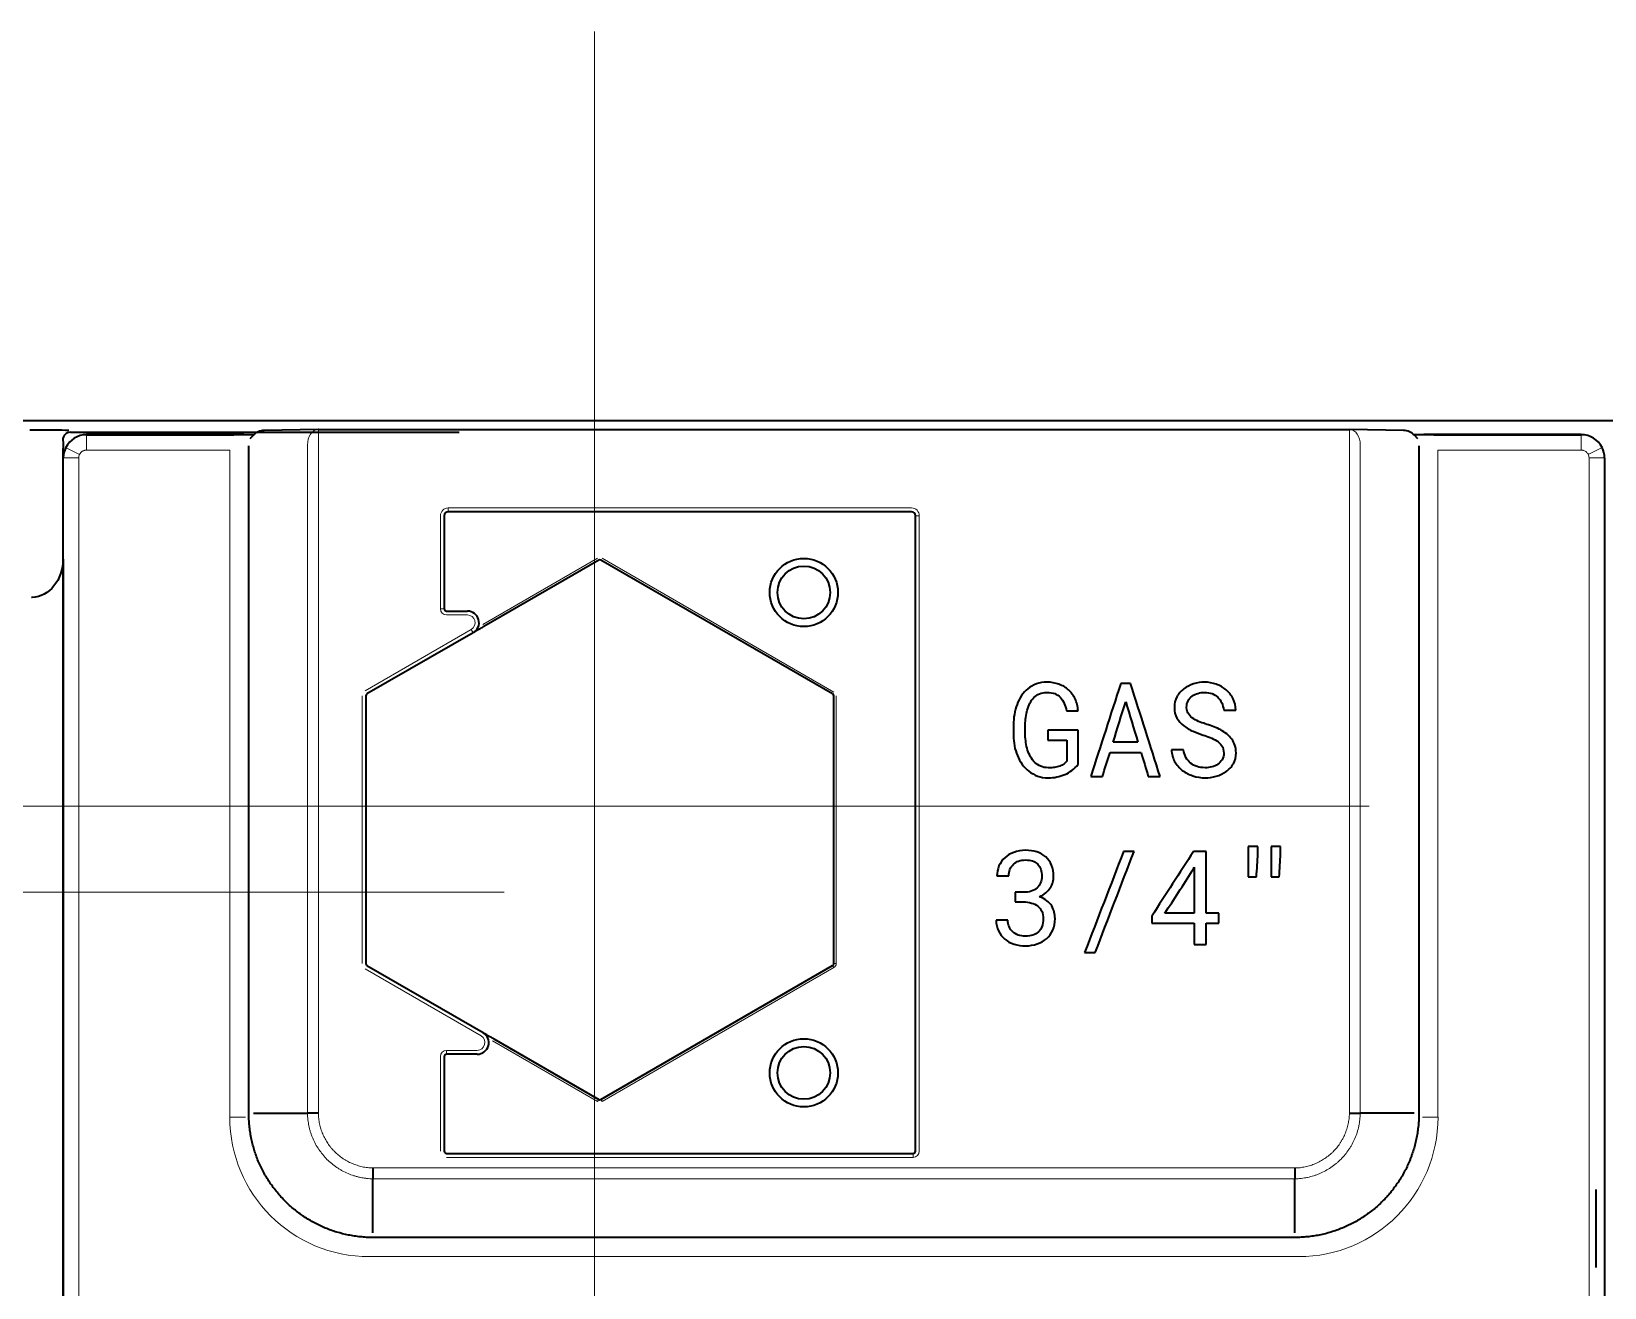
# Model space of a CAD drawing. Extents: x 53 to 4124, y 6244 to 10190.
# Drawn here: x 175.7 to 277.3, y 8047.9 to 8128.9 of the extents above; entities that cross this region are included whole.
import ezdxf

# ---------------------------------------------------------------- set-up
doc = ezdxf.new("R2010")
doc.units = 0
doc.header["$LTSCALE"] = 5
doc.layers.get('0').update_dxf_attribs({"linetype": 'CONTINUOUS', "lineweight": 0})
doc.layers.add('1', color=7, linetype='CONTINUOUS', true_color=0xffffff)
doc.layers.add('ORTHO$15', color=7, linetype='CONTINUOUS', true_color=0xffffff)

msp = doc.modelspace()

# ---------------------------------------------------------------- linework, layer by layer
at = {"color": 3}
for p, q in [((212.08, 8128.93), (212.08, 8028.93)), ((162.08, 8078.93), (262.08, 8078.93))]:
    msp.add_line(p, q, dxfattribs=at)
at = {"color": 1}
msp.add_line((106.26, 8073.4), (206.26, 8073.4), dxfattribs=at)
at = {"layer": '1', "color": 7, "linetype": 'Continuous', "lineweight": 35}
for p, q in [((189.46, 8102.92), (179.3, 8102.92)), ((179.3, 8102.91), (188.55, 8102.91)), ((188.55, 8102.91), (188.81, 8102.91)), ((190.07, 8102.88), (189.84, 8102.65)), ((194.24, 8103.24), (190.76, 8103.18)), ((194.26, 8103.24), (194.24, 8103.24)), ((194.26, 8103.24), (260.8, 8103.24)), ((260.81, 8103.24), (260.8, 8103.24)), ((264.3, 8103.18), (260.81, 8103.24)), ((265.22, 8102.65), (264.99, 8102.88)), ((275.76, 8102.92), (265.6, 8102.92)), ((266.25, 8102.91), (266.51, 8102.91)), ((266.51, 8102.91), (275.76, 8102.91)), ((275.76, 8102.91), (275.76, 8102.91)), ((178.25, 8102.49), (178.24, 8102.47)), ((189.77, 8059.11), (189.77, 8102.18)), ((265.28, 8102.18), (265.28, 8059.11)), ((276.82, 8102.47), (276.8, 8102.49)), ((177.8, 8026.48), (177.8, 8101.41)), ((277.26, 8101.41), (277.26, 8026.48)), ((232.54, 8097.93), (202.64, 8097.93)), ((202.39, 8097.68), (202.39, 8091.68)), ((232.79, 8056.68), (232.79, 8097.68)), ((212.35, 8094.81), (204.95, 8090.53)), ((227.45, 8086.18), (212.5, 8094.81)), ((202.54, 8091.53), (203.88, 8091.53)), ((204.26, 8090.13), (197.4, 8086.18)), ((197.33, 8086.05), (197.33, 8068.78)), ((227.53, 8068.78), (227.53, 8086.05)), ((197.4, 8068.65), (204.89, 8064.33)), ((212.5, 8060.02), (227.45, 8068.65)), ((205.58, 8063.93), (212.35, 8060.02)), ((202.39, 8062.78), (202.39, 8056.68)), ((204.51, 8062.93), (202.54, 8062.93)), ((202.54, 8056.53), (232.64, 8056.53)), ((257.28, 8051.11), (197.77, 8051.11))]:
    msp.add_line(p, q, dxfattribs=at)
at = {"layer": '1', "color": 7, "linetype": 'Continuous', "lineweight": 13}
for p, q in [((179.3, 8102.92), (179.3, 8102.91)), ((179.3, 8102.91), (179.3, 8101.91)), ((179.3, 8102.91), (179.3, 8101.91)), ((194.26, 8103.24), (194.26, 8102.24)), ((260.8, 8103.24), (260.8, 8102.24)), ((275.76, 8102.91), (275.76, 8102.92)), ((275.76, 8102.91), (275.76, 8101.91)), ((275.76, 8102.91), (275.76, 8101.91)), ((177.95, 8102.08), (178.85, 8101.64)), ((188.55, 8101.91), (179.3, 8101.91)), ((188.55, 8058.88), (188.55, 8101.91)), ((193.56, 8059.12), (193.56, 8102.24)), ((194.26, 8102.24), (194.26, 8059.13)), ((260.8, 8059.12), (260.8, 8102.24)), ((261.5, 8102.24), (261.5, 8059.12)), ((275.76, 8101.91), (266.51, 8101.91)), ((266.51, 8101.91), (266.51, 8058.88)), ((277.1, 8102.08), (276.21, 8101.64)), ((177.8, 8101.41), (178.8, 8101.41)), ((178.8, 8101.41), (178.8, 8026.48)), ((277.26, 8101.41), (276.26, 8101.41)), ((276.26, 8026.48), (276.26, 8101.41)), ((202.64, 8098.18), (202.64, 8097.93)), ((202.64, 8098.18), (232.54, 8098.18)), ((202.14, 8091.68), (202.14, 8097.68)), ((232.79, 8097.68), (233.04, 8097.68)), ((233.04, 8097.68), (233.04, 8056.68)), ((204.88, 8090.66), (212.28, 8094.94)), ((212.58, 8094.94), (227.53, 8086.3)), ((202.39, 8091.68), (202.14, 8091.68)), ((203.88, 8091.28), (202.54, 8091.28)), ((197.28, 8086.39), (204.13, 8090.35)), ((204.26, 8090.13), (204.13, 8090.35)), ((197.08, 8068.78), (197.08, 8086.05)), ((227.68, 8086.05), (227.68, 8068.78)), ((204.76, 8064.12), (197.28, 8068.44)), ((227.53, 8068.52), (212.58, 8059.89)), ((227.45, 8068.65), (227.53, 8068.52)), ((227.53, 8068.78), (227.68, 8068.78)), ((212.28, 8059.89), (205.5, 8063.8)), ((202.14, 8056.68), (202.14, 8062.78)), ((202.54, 8063.18), (204.51, 8063.18)), ((202.54, 8062.93), (202.54, 8063.18)), ((212.35, 8060.02), (212.28, 8059.89)), ((212.5, 8060.02), (212.58, 8059.89)), ((188.55, 8058.88), (189.55, 8058.88)), ((266.51, 8058.88), (265.51, 8058.88)), ((232.64, 8056.28), (202.54, 8056.28)), ((232.64, 8056.53), (232.64, 8056.28)), ((197.78, 8055.6), (257.27, 8055.6)), ((257.28, 8054.89), (197.78, 8054.89)), ((257.51, 8049.88), (197.54, 8049.88))]:
    msp.add_line(p, q, dxfattribs=at)
at = {"layer": '1', "color": 7, "linetype": 'Continuous', "lineweight": 35}
for centre, radius in [((225.59, 8092.73), 2.2), ((225.59, 8092.73), 1.7), ((225.59, 8061.73), 2.2), ((225.59, 8061.73), 1.7)]:
    msp.add_circle(centre, radius, dxfattribs=at)
for centre, radius, start, end in [((190.77, 8102.18), 1, 90.9827, 135), ((264.28, 8102.18), 1, 45, 89.0173), ((202.64, 8097.68), 0.25, 90, 180), ((232.54, 8097.68), 0.25, 0, 90), ((212.43, 8094.68), 0.15, 60, 120), ((202.54, 8091.68), 0.15, 180, 270), ((203.88, 8090.78), 0.75, 300, 90), ((197.48, 8086.05), 0.15, 120, 180), ((227.38, 8086.05), 0.15, 0, 60), ((197.48, 8068.78), 0.15, 180, 240), ((227.38, 8068.78), 0.15, 300, 0), ((204.51, 8063.68), 0.75, 270, 60), ((202.54, 8062.78), 0.15, 90, 180), ((212.43, 8060.15), 0.15, 240, 300), ((202.54, 8056.68), 0.15, 180, 270), ((232.64, 8056.68), 0.15, 270, 0)]:
    msp.add_arc(centre, radius, start, end, dxfattribs=at)
at = {"layer": '1', "color": 7, "linetype": 'Continuous', "lineweight": 13}
for centre, radius, start, end in [((202.64, 8097.68), 0.5, 90, 180), ((232.54, 8097.68), 0.5, 0, 90), ((202.54, 8091.68), 0.4, 180, 270), ((203.88, 8090.78), 0.5, 300, 90), ((227.38, 8068.78), 0.3, 300, 0), ((204.51, 8063.68), 0.5, 270, 60), ((202.54, 8062.78), 0.4, 90, 180), ((232.64, 8056.68), 0.4, 270, 0)]:
    msp.add_arc(centre, radius, start, end, dxfattribs=at)
at = {"layer": '1', "color": 7, "linetype": 'Continuous', "lineweight": 35}
for centre, major_axis, ratio, start_param, end_param in [((179.3, 8101.41), (0, 1.5), 0.999695, 0.000305, 1.107027), ((188.55, 8102.95), (2, 0), 0.017455, 4.844593, 5.612674), ((266.51, 8102.95), (2, 0), 0.017455, 3.812104, 4.580185), ((275.76, 8101.41), (0, 1.5), 0.999695, 5.176158, 6.282881), ((179.3, 8101.41), (1.06, 1.06), 0.999899, 1.892273, 2.356042), ((275.76, 8101.41), (-1.06, 1.06), 0.999899, 3.927143, 4.390913)]:
    msp.add_ellipse(centre, major_axis=major_axis, ratio=ratio, start_param=start_param, end_param=end_param, dxfattribs=at)
at = {"layer": '1', "color": 7, "linetype": 'Continuous', "lineweight": 13}
for centre, major_axis, ratio, start_param, end_param in [((194.26, 8102.24), (0.017, -1), 0.700857, 3.141614, 4.700368), ((260.8, 8102.24), (-0.017, -1), 0.700857, 1.582818, 3.141571), ((179.3, 8101.41), (-0.354, 0.354), 0.999695, 0.321476, 0.785246), ((275.76, 8101.41), (0.354, 0.354), 0.999695, 5.497939, 5.961709), ((197.55, 8058.88), (-6.37, -6.37), 0.999695, 5.497939, 7.068431), ((257.51, 8058.88), (6.37, -6.37), 0.999695, 5.497939, 7.068431)]:
    msp.add_ellipse(centre, major_axis=major_axis, ratio=ratio, start_param=start_param, end_param=end_param, dxfattribs=at)
at = {"layer": '1', "color": 7, "linetype": 'Continuous', "lineweight": 35}
msp.add_rational_spline([(179.3, 8102.91), (179.3, 8102.91), (179.3, 8102.91)], [0.50000001161, 0.49999998839, 0.50000001161], degree=2, dxfattribs=at)
at = {"layer": '1', "color": 7, "linetype": 'Continuous', "lineweight": 13}
for points, knots in [([(179.3, 8101.91), (179.28, 8101.91), (179.27, 8101.91), (179.25, 8101.91), (179.24, 8101.91), (179.2, 8101.91), (179.16, 8101.9), (179.12, 8101.88), (179.08, 8101.87), (179.07, 8101.86), (179.05, 8101.85), (179.04, 8101.84), (179.01, 8101.83), (178.99, 8101.81), (178.96, 8101.78), (178.94, 8101.77), (178.9, 8101.72), (178.87, 8101.68), (178.85, 8101.64)], [0, 0, 0, 0, 0.0625, 0.0625, 0.125, 0.125, 0.25, 0.375, 0.375, 0.4375, 0.4375, 0.5, 0.5, 0.625, 0.625, 0.75, 0.75, 1, 1, 1, 1]), ([(276.21, 8101.64), (276.2, 8101.66), (276.19, 8101.68), (276.16, 8101.72), (276.14, 8101.73), (276.11, 8101.77), (276.1, 8101.78), (276.06, 8101.81), (276.04, 8101.83), (275.98, 8101.86), (275.94, 8101.88), (275.89, 8101.9), (275.88, 8101.9), (275.85, 8101.91), (275.84, 8101.91), (275.81, 8101.91), (275.78, 8101.91), (275.76, 8101.91)], [0, 0, 0, 0, 0.125, 0.125, 0.25, 0.25, 0.375, 0.375, 0.5, 0.5, 0.75, 0.75, 0.8125, 0.8125, 0.875, 0.875, 1, 1, 1, 1]), ([(197.78, 8054.89), (197.77, 8054.89), (197.76, 8054.9), (197.75, 8054.9), (197.72, 8054.9), (197.66, 8054.9), (197.61, 8054.9), (197.5, 8054.91), (197.44, 8054.91), (197.3, 8054.93), (197.23, 8054.94), (197.09, 8054.96), (197.03, 8054.97), (196.89, 8055), (196.82, 8055.02), (196.69, 8055.05), (196.62, 8055.07), (196.43, 8055.14), (196.3, 8055.18), (196.05, 8055.29), (195.92, 8055.35), (195.77, 8055.43), (195.74, 8055.45), (195.68, 8055.48), (195.65, 8055.5), (195.56, 8055.55), (195.51, 8055.59), (195.34, 8055.71), (195.23, 8055.79), (195.01, 8055.96), (194.91, 8056.05), (194.72, 8056.25), (194.63, 8056.35), (194.45, 8056.57), (194.37, 8056.68), (194.22, 8056.9), (194.14, 8057.02), (194.01, 8057.26), (193.95, 8057.38), (193.87, 8057.57), (193.85, 8057.64), (193.8, 8057.77), (193.75, 8057.9), (193.72, 8058.03), (193.68, 8058.16), (193.67, 8058.23), (193.64, 8058.36), (193.63, 8058.43), (193.6, 8058.57), (193.59, 8058.63), (193.58, 8058.77), (193.57, 8058.84), (193.57, 8058.94), (193.56, 8058.99), (193.56, 8059.06), (193.56, 8059.08), (193.56, 8059.1), (193.56, 8059.11), (193.56, 8059.12)], [0, 0, 0, 0, 0.003906, 0.003906, 0.007813, 0.015625, 0.03125, 0.03125, 0.0625, 0.0625, 0.09375, 0.09375, 0.125, 0.125, 0.15625, 0.15625, 0.1875, 0.1875, 0.25, 0.25, 0.3125, 0.3125, 0.328125, 0.328125, 0.34375, 0.34375, 0.375, 0.375, 0.4375, 0.4375, 0.5, 0.5, 0.5625, 0.5625, 0.625, 0.625, 0.6875, 0.6875, 0.75, 0.75, 0.78125, 0.78125, 0.8125, 0.84375, 0.84375, 0.875, 0.875, 0.90625, 0.90625, 0.9375, 0.9375, 0.96875, 0.96875, 0.984375, 0.992187, 0.996094, 0.996094, 1, 1, 1, 1]), ([(194.26, 8059.13), (194.26, 8059.07), (194.26, 8059.01), (194.27, 8058.9), (194.28, 8058.84), (194.29, 8058.72), (194.3, 8058.67), (194.31, 8058.56), (194.32, 8058.5), (194.35, 8058.39), (194.36, 8058.33), (194.39, 8058.22), (194.42, 8058.11), (194.46, 8058), (194.5, 8057.89), (194.52, 8057.84), (194.59, 8057.68), (194.64, 8057.58), (194.75, 8057.38), (194.81, 8057.28), (194.93, 8057.09), (195, 8056.99), (195.11, 8056.86), (195.15, 8056.82), (195.23, 8056.73), (195.27, 8056.69), (195.39, 8056.57), (195.47, 8056.49), (195.65, 8056.35), (195.74, 8056.28), (195.88, 8056.18), (195.93, 8056.15), (196.01, 8056.1), (196.03, 8056.09), (196.08, 8056.06), (196.11, 8056.05), (196.23, 8055.98), (196.33, 8055.93), (196.54, 8055.84), (196.65, 8055.8), (196.87, 8055.73), (196.98, 8055.7), (197.15, 8055.66), (197.21, 8055.65), (197.32, 8055.63), (197.38, 8055.62), (197.49, 8055.61), (197.55, 8055.61), (197.66, 8055.6), (197.72, 8055.6), (197.78, 8055.6)], [0, 0, 0, 0, 0.03125, 0.03125, 0.0625, 0.0625, 0.09375, 0.09375, 0.125, 0.125, 0.15625, 0.15625, 0.1875, 0.21875, 0.21875, 0.25, 0.25, 0.3125, 0.3125, 0.375, 0.375, 0.4375, 0.4375, 0.46875, 0.46875, 0.5, 0.5, 0.5625, 0.5625, 0.625, 0.625, 0.65625, 0.65625, 0.671875, 0.671875, 0.6875, 0.6875, 0.75, 0.75, 0.8125, 0.8125, 0.875, 0.875, 0.90625, 0.90625, 0.9375, 0.9375, 0.96875, 0.96875, 1, 1, 1, 1]), ([(257.27, 8055.6), (257.38, 8055.6), (257.5, 8055.6), (257.67, 8055.62), (257.72, 8055.63), (257.84, 8055.65), (257.89, 8055.66), (258, 8055.68), (258.06, 8055.7), (258.17, 8055.73), (258.28, 8055.76), (258.39, 8055.79), (258.5, 8055.83), (258.55, 8055.86), (258.71, 8055.92), (258.82, 8055.97), (259.02, 8056.08), (259.11, 8056.14), (259.3, 8056.27), (259.4, 8056.34), (259.53, 8056.45), (259.57, 8056.48), (259.66, 8056.56), (259.7, 8056.6), (259.82, 8056.72), (259.9, 8056.81), (260.05, 8056.98), (260.11, 8057.07), (260.21, 8057.22), (260.24, 8057.27), (260.29, 8057.34), (260.3, 8057.36), (260.33, 8057.41), (260.35, 8057.44), (260.41, 8057.57), (260.46, 8057.67), (260.55, 8057.88), (260.59, 8057.99), (260.66, 8058.2), (260.69, 8058.32), (260.72, 8058.46), (260.73, 8058.48), (260.74, 8058.54), (260.74, 8058.57), (260.76, 8058.66), (260.77, 8058.71), (260.78, 8058.83), (260.78, 8058.88), (260.79, 8059), (260.8, 8059.06), (260.8, 8059.12)], [0, 0, 0, 0, 0.0625, 0.0625, 0.09375, 0.09375, 0.125, 0.125, 0.15625, 0.15625, 0.1875, 0.21875, 0.21875, 0.25, 0.25, 0.3125, 0.3125, 0.375, 0.375, 0.4375, 0.4375, 0.46875, 0.46875, 0.5, 0.5, 0.5625, 0.5625, 0.625, 0.625, 0.65625, 0.65625, 0.671875, 0.671875, 0.6875, 0.6875, 0.75, 0.75, 0.8125, 0.8125, 0.875, 0.875, 0.890625, 0.890625, 0.90625, 0.90625, 0.9375, 0.9375, 0.96875, 0.96875, 1, 1, 1, 1]), ([(261.5, 8059.12), (261.5, 8059.11), (261.5, 8059.1), (261.5, 8059.08), (261.5, 8059.06), (261.49, 8058.99), (261.49, 8058.94), (261.48, 8058.84), (261.48, 8058.77), (261.46, 8058.63), (261.45, 8058.56), (261.44, 8058.46), (261.43, 8058.43), (261.42, 8058.36), (261.41, 8058.33), (261.37, 8058.16), (261.34, 8058.02), (261.26, 8057.76), (261.21, 8057.63), (261.1, 8057.38), (261.04, 8057.26), (260.96, 8057.11), (260.94, 8057.08), (260.91, 8057.02), (260.89, 8056.99), (260.84, 8056.9), (260.8, 8056.84), (260.68, 8056.67), (260.6, 8056.56), (260.43, 8056.35), (260.34, 8056.25), (260.19, 8056.1), (260.14, 8056.06), (260.04, 8055.96), (259.99, 8055.92), (259.83, 8055.79), (259.72, 8055.7), (259.49, 8055.55), (259.37, 8055.48), (259.13, 8055.35), (259.01, 8055.29), (258.82, 8055.21), (258.75, 8055.18), (258.62, 8055.13), (258.56, 8055.11), (258.36, 8055.05), (258.23, 8055.02), (258.03, 8054.97), (257.96, 8054.96), (257.82, 8054.94), (257.76, 8054.93), (257.62, 8054.91), (257.55, 8054.91), (257.45, 8054.9), (257.4, 8054.9), (257.34, 8054.9), (257.31, 8054.9), (257.29, 8054.9), (257.28, 8054.89), (257.28, 8054.89)], [0, 0, 0, 0, 0.003906, 0.003906, 0.007812, 0.015625, 0.03125, 0.03125, 0.0625, 0.0625, 0.09375, 0.09375, 0.109375, 0.109375, 0.125, 0.125, 0.1875, 0.1875, 0.25, 0.25, 0.3125, 0.3125, 0.328125, 0.328125, 0.34375, 0.34375, 0.375, 0.375, 0.4375, 0.4375, 0.5, 0.5, 0.53125, 0.53125, 0.5625, 0.5625, 0.625, 0.625, 0.6875, 0.6875, 0.75, 0.75, 0.78125, 0.78125, 0.8125, 0.8125, 0.875, 0.875, 0.90625, 0.90625, 0.9375, 0.9375, 0.96875, 0.96875, 0.984375, 0.992188, 0.996094, 0.996094, 1, 1, 1, 1])]:
    msp.add_open_spline(points, degree=3, knots=knots, dxfattribs=at)
for points in [[(179.3, 8101.91), (179.3, 8101.91), (179.3, 8101.91), (179.3, 8101.91)], [(275.76, 8101.91), (275.76, 8101.91), (275.76, 8101.91), (275.76, 8101.91)]]:
    msp.add_open_spline(points, degree=3, dxfattribs=at)
at = {"layer": '1', "color": 7, "linetype": 'Continuous', "lineweight": 35}
for points, knots in [([(204.95, 8090.53), (204.92, 8090.51), (204.89, 8090.49), (204.84, 8090.47), (204.82, 8090.46), (204.79, 8090.44), (204.77, 8090.43), (204.73, 8090.4), (204.69, 8090.38), (204.64, 8090.35), (204.61, 8090.33), (204.55, 8090.3), (204.52, 8090.28), (204.47, 8090.25), (204.44, 8090.24), (204.39, 8090.21), (204.36, 8090.19), (204.31, 8090.16), (204.28, 8090.15), (204.26, 8090.13)], [0, 0, 0, 0, 0.125, 0.125, 0.1875, 0.1875, 0.25, 0.25, 0.375, 0.375, 0.5, 0.5, 0.625, 0.625, 0.75, 0.75, 0.875, 0.875, 1, 1, 1, 1]), ([(243.1, 8085.86), (242.99, 8086.08), (242.85, 8086.28), (242.5, 8086.6), (242.29, 8086.72), (241.82, 8086.89), (241.56, 8086.94), (241.03, 8086.94), (240.8, 8086.9), (240.39, 8086.75), (240.21, 8086.65), (240.05, 8086.52)], [0, 0, 0, 0, 0.207807, 0.207807, 0.415614, 0.415614, 0.623421, 0.623421, 0.811711, 0.811711, 1, 1, 1, 1]), ([(252.2, 8086.81), (251.96, 8086.89), (251.71, 8086.94), (251.21, 8086.94), (250.97, 8086.9), (250.51, 8086.75), (250.3, 8086.65), (250.11, 8086.51)], [0, 0, 0, 0, 0.35443, 0.35443, 0.677215, 0.677215, 1, 1, 1, 1]), ([(240.01, 8085.14), (240.05, 8085.29), (240.11, 8085.44), (240.24, 8085.72), (240.33, 8085.84), (240.54, 8086.05), (240.66, 8086.13), (240.8, 8086.19)], [0, 0, 0, 0, 0.333333, 0.333333, 0.666667, 0.666667, 1, 1, 1, 1]), ([(240.8, 8086.19), (240.94, 8086.25), (241.1, 8086.28), (241.47, 8086.28), (241.64, 8086.26), (241.78, 8086.2)], [0, 0, 0, 0, 0.4875, 0.4875, 1, 1, 1, 1]), ([(241.78, 8086.2), (241.92, 8086.14), (242.05, 8086.06), (242.25, 8085.85), (242.34, 8085.72), (242.46, 8085.43), (242.51, 8085.27), (242.54, 8085.09)], [0, 0, 0, 0, 0.336658, 0.336658, 0.668329, 0.668329, 1, 1, 1, 1]), ([(250.11, 8086.51), (249.93, 8086.37), (249.78, 8086.2), (249.55, 8085.79), (249.5, 8085.56), (249.5, 8085.04), (249.55, 8084.82), (249.78, 8084.43), (249.93, 8084.27), (250.29, 8083.99), (250.49, 8083.87), (250.71, 8083.77)], [0, 0, 0, 0, 0.199618, 0.199618, 0.399237, 0.399237, 0.598855, 0.598855, 0.798474, 0.798474, 1, 1, 1, 1]), ([(251.02, 8086.22), (251.16, 8086.26), (251.3, 8086.28), (251.63, 8086.28), (251.79, 8086.26), (251.93, 8086.2)], [0, 0, 0, 0, 0.448113, 0.448113, 1, 1, 1, 1]), ([(251.93, 8086.2), (252.08, 8086.14), (252.2, 8086.07), (252.41, 8085.86), (252.5, 8085.74), (252.56, 8085.6)], [0, 0, 0, 0, 0.503759, 0.503759, 1, 1, 1, 1]), ([(253.47, 8085.13), (253.46, 8085.4), (253.4, 8085.65), (253.18, 8086.1), (253.03, 8086.28), (252.84, 8086.44)], [0, 0, 0, 0, 0.5, 0.5, 1, 1, 1, 1]), ([(239.35, 8085.5), (239.27, 8085.3), (239.21, 8085.09), (239.14, 8084.64), (239.12, 8084.42), (239.12, 8084.2)], [0, 0, 0, 0, 0.5, 0.5, 1, 1, 1, 1]), ([(239.88, 8083.5), (239.88, 8083.74), (239.88, 8083.97), (239.88, 8084.36), (239.89, 8084.51), (239.91, 8084.67)], [0, 0, 0, 0, 0.612382, 0.612382, 1, 1, 1, 1]), ([(250.75, 8084.57), (250.62, 8084.65), (250.51, 8084.75), (250.34, 8084.99), (250.29, 8085.14), (250.29, 8085.31)], [0, 0, 0, 0, 0.5, 0.5, 1, 1, 1, 1]), ([(251.35, 8083.53), (251.5, 8083.48), (251.65, 8083.43), (251.96, 8083.31), (252.11, 8083.24), (252.24, 8083.16)], [0, 0, 0, 0, 0.5, 0.5, 1, 1, 1, 1]), ([(253.41, 8082.87), (253.36, 8083.01), (253.29, 8083.15), (253.11, 8083.39), (253, 8083.5), (252.88, 8083.6)], [0, 0, 0, 0, 0.5, 0.5, 1, 1, 1, 1]), ([(240.03, 8082.56), (239.98, 8082.72), (239.94, 8082.88), (239.9, 8083.2), (239.88, 8083.35), (239.88, 8083.5)], [0, 0, 0, 0, 0.5, 0.5, 1, 1, 1, 1]), ([(252.56, 8082.84), (252.65, 8082.71), (252.69, 8082.55), (252.69, 8082.2), (252.65, 8082.06), (252.58, 8081.94)], [0, 0, 0, 0, 0.526549, 0.526549, 1, 1, 1, 1]), ([(253.31, 8081.67), (253.43, 8081.87), (253.48, 8082.11), (253.48, 8082.56), (253.46, 8082.72), (253.41, 8082.87)], [0, 0, 0, 0, 0.603448, 0.603448, 1, 1, 1, 1]), ([(239.37, 8082.2), (239.46, 8082), (239.56, 8081.81), (239.81, 8081.46), (239.95, 8081.31), (240.12, 8081.19)], [0, 0, 0, 0, 0.5, 0.5, 1, 1, 1, 1]), ([(242.02, 8081.5), (241.91, 8081.46), (241.8, 8081.44), (241.57, 8081.42), (241.46, 8081.41), (241.36, 8081.42)], [0, 0, 0, 0, 0.5, 0.5, 1, 1, 1, 1]), ([(251.92, 8081.47), (251.78, 8081.44), (251.63, 8081.42), (251.3, 8081.42), (251.12, 8081.44), (250.97, 8081.5)], [0, 0, 0, 0, 0.442396, 0.442396, 1, 1, 1, 1]), ([(252.2, 8080.87), (252.44, 8080.94), (252.65, 8081.04), (253.03, 8081.31), (253.19, 8081.47), (253.31, 8081.67)], [0, 0, 0, 0, 0.502323, 0.502323, 1, 1, 1, 1]), ([(240.12, 8081.19), (240.28, 8081.06), (240.47, 8080.96), (240.88, 8080.81), (241.11, 8080.77), (241.75, 8080.77), (242.11, 8080.84), (242.43, 8080.98)], [0, 0, 0, 0, 0.279231, 0.279231, 0.558461, 0.558461, 1, 1, 1, 1]), ([(250.7, 8080.9), (250.95, 8080.81), (251.22, 8080.77), (251.72, 8080.77), (251.96, 8080.8), (252.2, 8080.87)], [0, 0, 0, 0, 0.529052, 0.529052, 1, 1, 1, 1]), ([(239.14, 8075.96), (238.91, 8075.88), (238.72, 8075.76), (238.39, 8075.46), (238.27, 8075.28), (238.18, 8075.08)], [0, 0, 0, 0, 0.5, 0.5, 1, 1, 1, 1]), ([(241.21, 8075.66), (241.05, 8075.8), (240.86, 8075.91), (240.41, 8076.06), (240.17, 8076.09), (239.62, 8076.09), (239.37, 8076.05), (239.14, 8075.96)], [0, 0, 0, 0, 0.329545, 0.329545, 0.659091, 0.659091, 1, 1, 1, 1]), ([(239.45, 8075.4), (239.59, 8075.44), (239.73, 8075.47), (240.24, 8075.47), (240.5, 8075.38), (240.86, 8075.03), (240.95, 8074.76), (240.95, 8074.26), (240.92, 8074.12), (240.87, 8074)], [0, 0, 0, 0, 0.163314, 0.163314, 0.508606, 0.508606, 0.850908, 0.850908, 1, 1, 1, 1]), ([(241.66, 8074.04), (241.69, 8074.16), (241.71, 8074.28), (241.71, 8074.67), (241.67, 8074.92), (241.49, 8075.34), (241.37, 8075.52), (241.21, 8075.66)], [0, 0, 0, 0, 0.172414, 0.172414, 0.586207, 0.586207, 1, 1, 1, 1]), ([(238.89, 8074.86), (238.94, 8074.99), (239.02, 8075.1), (239.21, 8075.28), (239.32, 8075.35), (239.45, 8075.4)], [0, 0, 0, 0, 0.5, 0.5, 1, 1, 1, 1]), ([(240.64, 8073.67), (240.54, 8073.58), (240.42, 8073.51), (240.12, 8073.4), (239.95, 8073.38), (239.76, 8073.38)], [0, 0, 0, 0, 0.5, 0.5, 1, 1, 1, 1]), ([(240.28, 8072.69), (240.44, 8072.65), (240.57, 8072.58), (240.8, 8072.4), (240.88, 8072.29), (241.01, 8072.02), (241.04, 8071.86), (241.04, 8071.48), (241.01, 8071.31), (240.96, 8071.17)], [0, 0, 0, 0, 0.248971, 0.248971, 0.497942, 0.497942, 0.746914, 0.746914, 1, 1, 1, 1]), ([(241.66, 8070.94), (241.75, 8071.15), (241.8, 8071.4), (241.8, 8071.82), (241.78, 8071.96), (241.75, 8072.1)], [0, 0, 0, 0, 0.674074, 0.674074, 1, 1, 1, 1]), ([(238.15, 8070.89), (238.25, 8070.68), (238.38, 8070.51), (238.72, 8070.22), (238.92, 8070.11), (239.16, 8070.04)], [0, 0, 0, 0, 0.502444, 0.502444, 1, 1, 1, 1]), ([(240.37, 8070.62), (240.23, 8070.57), (240.07, 8070.55), (239.73, 8070.55), (239.57, 8070.58), (239.43, 8070.62)], [0, 0, 0, 0, 0.5, 0.5, 1, 1, 1, 1]), ([(240.65, 8070.05), (240.88, 8070.12), (241.09, 8070.24), (241.43, 8070.54), (241.56, 8070.72), (241.66, 8070.94)], [0, 0, 0, 0, 0.5, 0.5, 1, 1, 1, 1]), ([(239.16, 8070.04), (239.39, 8069.97), (239.64, 8069.93), (240.17, 8069.93), (240.42, 8069.97), (240.65, 8070.05)], [0, 0, 0, 0, 0.495652, 0.495652, 1, 1, 1, 1]), ([(204.89, 8064.33), (204.91, 8064.32), (204.94, 8064.3), (204.99, 8064.27), (205.01, 8064.26), (205.07, 8064.23), (205.09, 8064.21), (205.15, 8064.18), (205.18, 8064.16), (205.23, 8064.13), (205.26, 8064.11), (205.32, 8064.08), (205.35, 8064.06), (205.4, 8064.04), (205.42, 8064.03), (205.45, 8064.01), (205.46, 8064), (205.51, 8063.97), (205.55, 8063.95), (205.58, 8063.93)], [0, 0, 0, 0, 0.125, 0.125, 0.25, 0.25, 0.375, 0.375, 0.5, 0.5, 0.625, 0.625, 0.75, 0.75, 0.8125, 0.8125, 0.875, 0.875, 1, 1, 1, 1]), ([(197.77, 8051.11), (197.64, 8051.11), (197.51, 8051.11), (197.31, 8051.12), (197.25, 8051.13), (197.11, 8051.14), (197.05, 8051.14), (196.85, 8051.16), (196.72, 8051.18), (196.46, 8051.22), (196.33, 8051.24), (195.95, 8051.32), (195.7, 8051.38), (195.2, 8051.53), (194.95, 8051.62), (194.65, 8051.74), (194.59, 8051.77), (194.47, 8051.82), (194.41, 8051.85), (194.23, 8051.93), (194.12, 8051.99), (193.77, 8052.18), (193.55, 8052.31), (193.11, 8052.6), (192.91, 8052.76), (192.5, 8053.09), (192.31, 8053.26), (192.03, 8053.54), (191.94, 8053.64), (191.76, 8053.83), (191.68, 8053.93), (191.43, 8054.23), (191.27, 8054.44), (191.05, 8054.77), (190.98, 8054.88), (190.88, 8055.05), (190.85, 8055.1), (190.78, 8055.22), (190.75, 8055.28), (190.66, 8055.45), (190.6, 8055.57), (190.49, 8055.81), (190.43, 8055.92), (190.28, 8056.29), (190.2, 8056.53), (190.08, 8056.9), (190.05, 8057.03), (190, 8057.22), (189.98, 8057.28), (189.96, 8057.41), (189.94, 8057.47), (189.92, 8057.6), (189.9, 8057.67), (189.88, 8057.8), (189.87, 8057.86), (189.85, 8057.99), (189.84, 8058.06), (189.83, 8058.19), (189.82, 8058.25), (189.8, 8058.45), (189.79, 8058.58), (189.78, 8058.84), (189.77, 8058.98), (189.77, 8059.11)], [0, 0, 0, 0, 0.03125, 0.03125, 0.046875, 0.046875, 0.0625, 0.0625, 0.09375, 0.09375, 0.125, 0.125, 0.1875, 0.1875, 0.25, 0.25, 0.265625, 0.265625, 0.28125, 0.28125, 0.3125, 0.3125, 0.375, 0.375, 0.4375, 0.4375, 0.5, 0.5, 0.53125, 0.53125, 0.5625, 0.5625, 0.625, 0.625, 0.65625, 0.65625, 0.671875, 0.671875, 0.6875, 0.6875, 0.71875, 0.71875, 0.75, 0.75, 0.8125, 0.8125, 0.84375, 0.84375, 0.859375, 0.859375, 0.875, 0.875, 0.890625, 0.890625, 0.90625, 0.90625, 0.921875, 0.921875, 0.9375, 0.9375, 0.96875, 0.96875, 1, 1, 1, 1]), ([(194.26, 8059.13), (194.2, 8059.13), (194.13, 8059.12), (194, 8059.12), (193.94, 8059.12), (193.82, 8059.12), (193.76, 8059.12), (193.66, 8059.12), (193.61, 8059.12), (193.56, 8059.12)], [0, 0, 0, 0, 0.25, 0.25, 0.5, 0.5, 0.75, 0.75, 1, 1, 1, 1]), ([(265.28, 8059.11), (265.28, 8058.98), (265.28, 8058.85), (265.27, 8058.58), (265.26, 8058.45), (265.24, 8058.25), (265.23, 8058.19), (265.21, 8058.06), (265.2, 8057.99), (265.18, 8057.8), (265.15, 8057.67), (265.1, 8057.41), (265.07, 8057.29), (265.01, 8057.03), (264.94, 8056.78), (264.86, 8056.53), (264.79, 8056.35), (264.77, 8056.29), (264.72, 8056.16), (264.7, 8056.1), (264.62, 8055.92), (264.57, 8055.8), (264.46, 8055.56), (264.4, 8055.45), (264.27, 8055.22), (264.21, 8055.1), (264.08, 8054.88), (264.01, 8054.77), (263.79, 8054.45), (263.63, 8054.24), (263.43, 8053.98), (263.38, 8053.93), (263.3, 8053.83), (263.25, 8053.78), (263.12, 8053.64), (263.03, 8053.54), (262.75, 8053.26), (262.56, 8053.09), (262.15, 8052.76), (261.94, 8052.6), (261.51, 8052.31), (261.29, 8052.18), (261, 8052.02), (260.94, 8051.99), (260.82, 8051.93), (260.76, 8051.91), (260.58, 8051.82), (260.46, 8051.77), (260.1, 8051.62), (259.86, 8051.53), (259.48, 8051.42), (259.36, 8051.38), (259.11, 8051.32), (258.98, 8051.29), (258.72, 8051.24), (258.59, 8051.22), (258.4, 8051.19), (258.33, 8051.18), (258.2, 8051.16), (258.14, 8051.16), (257.94, 8051.14), (257.81, 8051.13), (257.55, 8051.11), (257.42, 8051.11), (257.28, 8051.11)], [0, 0, 0, 0, 0.03125, 0.03125, 0.0625, 0.0625, 0.078125, 0.078125, 0.09375, 0.09375, 0.125, 0.125, 0.15625, 0.15625, 0.1875, 0.21875, 0.21875, 0.234375, 0.234375, 0.25, 0.25, 0.28125, 0.28125, 0.3125, 0.3125, 0.34375, 0.34375, 0.375, 0.375, 0.4375, 0.4375, 0.453125, 0.453125, 0.46875, 0.46875, 0.5, 0.5, 0.5625, 0.5625, 0.625, 0.625, 0.6875, 0.6875, 0.703125, 0.703125, 0.71875, 0.71875, 0.75, 0.75, 0.8125, 0.8125, 0.84375, 0.84375, 0.875, 0.875, 0.90625, 0.90625, 0.921875, 0.921875, 0.9375, 0.9375, 0.96875, 0.96875, 1, 1, 1, 1]), ([(260.8, 8059.12), (260.86, 8059.12), (260.93, 8059.12), (261.05, 8059.12), (261.11, 8059.12), (261.23, 8059.12), (261.29, 8059.12), (261.4, 8059.12), (261.45, 8059.12), (261.5, 8059.12)], [0, 0, 0, 0, 0.25, 0.25, 0.5, 0.5, 0.75, 0.75, 1, 1, 1, 1]), ([(197.78, 8055.6), (197.78, 8055.53), (197.78, 8055.47), (197.78, 8055.34), (197.78, 8055.28), (197.78, 8055.16), (197.78, 8055.1), (197.78, 8054.99), (197.78, 8054.94), (197.78, 8054.89)], [0, 0, 0, 0, 0.25, 0.25, 0.5, 0.5, 0.75, 0.75, 1, 1, 1, 1]), ([(257.27, 8055.6), (257.27, 8055.53), (257.27, 8055.47), (257.27, 8055.34), (257.27, 8055.28), (257.27, 8055.16), (257.27, 8055.1), (257.27, 8054.99), (257.28, 8054.94), (257.28, 8054.89)], [0, 0, 0, 0, 0.25, 0.25, 0.5, 0.5, 0.75, 0.75, 1, 1, 1, 1])]:
    msp.add_open_spline(points, degree=3, knots=knots, dxfattribs=at)
for points, degree in [([(246.04, 8086.85), (245.39, 8084.85), (244.75, 8082.85), (244.1, 8080.85)], 3), ([(246.68, 8086.85), (246.46, 8086.85), (246.25, 8086.85), (246.04, 8086.85)], 3), ([(248.58, 8080.85), (247.95, 8082.85), (247.31, 8084.85), (246.68, 8086.85)], 3), ([(252.84, 8086.44), (252.66, 8086.6), (252.44, 8086.72), (252.2, 8086.81)], 3), ([(239.63, 8086.07), (239.52, 8085.89), (239.42, 8085.71), (239.35, 8085.5)], 3), ([(240.05, 8086.52), (239.89, 8086.39), (239.75, 8086.24), (239.63, 8086.07)], 3), ([(243.29, 8085.09), (243.27, 8085.37), (243.2, 8085.63), (243.1, 8085.86)], 3), ([(245.55, 8083.07), (245.82, 8083.94), (246.09, 8084.81), (246.36, 8085.68)], 3), ([(246.36, 8085.68), (246.62, 8084.81), (246.88, 8083.94), (247.15, 8083.07)], 3), ([(250.29, 8085.31), (250.29, 8085.47), (250.32, 8085.61), (250.39, 8085.73)], 3), ([(250.39, 8085.73), (250.45, 8085.85), (250.54, 8085.96), (250.65, 8086.04)], 3), ([(250.65, 8086.04), (250.76, 8086.12), (250.88, 8086.18), (251.02, 8086.22)], 3), ([(252.56, 8085.6), (252.62, 8085.46), (252.66, 8085.3), (252.69, 8085.13)], 3), ([(239.91, 8084.67), (239.93, 8084.83), (239.96, 8084.99), (240.01, 8085.14)], 3), ([(242.54, 8085.09), (242.79, 8085.09), (243.04, 8085.09), (243.29, 8085.09)], 3), ([(251.17, 8084.37), (251.02, 8084.42), (250.88, 8084.49), (250.75, 8084.57)], 3), ([(252.69, 8085.13), (252.95, 8085.13), (253.21, 8085.13), (253.47, 8085.13)], 3), ([(239.12, 8084.2), (239.12, 8083.97), (239.12, 8083.74), (239.12, 8083.5)], 3), ([(243.29, 8083.84), (242.64, 8083.84), (241.99, 8083.84), (241.34, 8083.84)], 3), ([(241.34, 8083.84), (241.34, 8083.63), (241.34, 8083.41), (241.34, 8083.2)], 3), ([(243.3, 8081.64), (243.3, 8082.37), (243.29, 8083.11), (243.29, 8083.84)], 3), ([(250.71, 8083.77), (250.92, 8083.68), (251.14, 8083.6), (251.35, 8083.53)], 3), ([(251.6, 8084.22), (251.47, 8084.26), (251.32, 8084.31), (251.17, 8084.37)], 3), ([(252.05, 8084.06), (251.9, 8084.12), (251.75, 8084.17), (251.6, 8084.22)], 3), ([(252.49, 8083.86), (252.35, 8083.94), (252.2, 8084), (252.05, 8084.06)], 3), ([(252.88, 8083.6), (252.76, 8083.69), (252.63, 8083.78), (252.49, 8083.86)], 3), ([(239.12, 8083.5), (239.12, 8083.28), (239.14, 8083.05), (239.18, 8082.83)], 3), ([(239.18, 8082.83), (239.22, 8082.61), (239.29, 8082.4), (239.37, 8082.2)], 3), ([(240.22, 8082.13), (240.14, 8082.26), (240.08, 8082.41), (240.03, 8082.56)], 3), ([(241.34, 8083.2), (241.75, 8083.2), (242.16, 8083.2), (242.56, 8083.2)], 3), ([(242.56, 8083.2), (242.56, 8082.75), (242.56, 8082.3), (242.56, 8081.85)], 3), ([(247.15, 8083.07), (246.62, 8083.07), (246.08, 8083.07), (245.55, 8083.07)], 3), ([(250.1, 8082.58), (249.84, 8082.58), (249.58, 8082.58), (249.32, 8082.58)], 3), ([(249.32, 8082.58), (249.33, 8082.3), (249.39, 8082.04), (249.52, 8081.82)], 3), ([(250.25, 8082.09), (250.17, 8082.23), (250.12, 8082.4), (250.1, 8082.58)], 3), ([(252.24, 8083.16), (252.37, 8083.07), (252.48, 8082.96), (252.56, 8082.84)], 3), ([(240.5, 8081.76), (240.39, 8081.87), (240.3, 8081.99), (240.22, 8082.13)], 3), ([(240.87, 8081.52), (240.73, 8081.58), (240.61, 8081.66), (240.5, 8081.76)], 3), ([(241.36, 8081.42), (241.18, 8081.42), (241.02, 8081.45), (240.87, 8081.52)], 3), ([(242.32, 8081.63), (242.23, 8081.57), (242.13, 8081.53), (242.02, 8081.5)], 3), ([(242.56, 8081.85), (242.49, 8081.76), (242.41, 8081.69), (242.32, 8081.63)], 3), ([(242.43, 8080.98), (242.76, 8081.12), (243.05, 8081.34), (243.3, 8081.64)], 3), ([(244.86, 8080.85), (245.02, 8081.37), (245.18, 8081.89), (245.35, 8082.41)], 3), ([(245.35, 8082.41), (246.01, 8082.41), (246.68, 8082.41), (247.35, 8082.41)], 3), ([(247.35, 8082.41), (247.51, 8081.89), (247.66, 8081.37), (247.82, 8080.85)], 3), ([(249.52, 8081.82), (249.65, 8081.6), (249.81, 8081.41), (250.01, 8081.25)], 3), ([(250.55, 8081.72), (250.43, 8081.82), (250.33, 8081.94), (250.25, 8082.09)], 3), ([(250.97, 8081.5), (250.81, 8081.54), (250.67, 8081.62), (250.55, 8081.72)], 3), ([(252.31, 8081.65), (252.19, 8081.57), (252.07, 8081.51), (251.92, 8081.47)], 3), ([(252.58, 8081.94), (252.51, 8081.82), (252.42, 8081.73), (252.31, 8081.65)], 3), ([(244.1, 8080.85), (244.36, 8080.85), (244.61, 8080.85), (244.86, 8080.85)], 3), ([(247.82, 8080.85), (248.08, 8080.85), (248.33, 8080.85), (248.58, 8080.85)], 3), ([(250.01, 8081.25), (250.22, 8081.1), (250.44, 8080.98), (250.7, 8080.9)], 3), ([(246.22, 8076.01), (245.38, 8073.84), (244.55, 8071.67), (243.71, 8069.5)], 3), ([(244.4, 8069.5), (245.23, 8071.67), (246.06, 8073.84), (246.9, 8076.01)], 3), ([(246.9, 8076.01), (246.67, 8076.01), (246.44, 8076.01), (246.22, 8076.01)], 3), ([(250.74, 8076.01), (249.84, 8074.63), (248.94, 8073.24), (248.05, 8071.85)], 3), ([(251.55, 8076.01), (251.28, 8076.01), (251.01, 8076.01), (250.74, 8076.01)], 3), ([(251.55, 8072.03), (251.55, 8073.35), (251.55, 8074.68), (251.55, 8076.01)], 3), ([(254.27, 8075.83), (254.27, 8075.34), (254.26, 8074.85), (254.26, 8074.37)], 3), ([(254.89, 8076.34), (254.68, 8076.34), (254.47, 8076.34), (254.27, 8076.34)], 3), ([(254.27, 8076.34), (254.27, 8076.17), (254.27, 8076), (254.27, 8075.83)], 3), ([(254.8, 8074.37), (254.83, 8074.88), (254.86, 8075.38), (254.89, 8075.89)], 3), ([(254.89, 8075.89), (254.89, 8076.04), (254.89, 8076.19), (254.89, 8076.34)], 3), ([(256.36, 8076.34), (256.15, 8076.34), (255.95, 8076.34), (255.74, 8076.34)], 3), ([(255.74, 8076.34), (255.74, 8076.17), (255.74, 8076), (255.74, 8075.83)], 3), ([(255.74, 8075.83), (255.74, 8075.34), (255.74, 8074.85), (255.74, 8074.37)], 3), ([(256.27, 8074.37), (256.3, 8074.88), (256.33, 8075.38), (256.36, 8075.89)], 3), ([(256.36, 8075.89), (256.36, 8076.04), (256.36, 8076.19), (256.36, 8076.34)], 3), ([(238.18, 8075.08), (238.09, 8074.88), (238.05, 8074.66), (238.05, 8074.44)], 3), ([(238.05, 8074.44), (238.3, 8074.44), (238.56, 8074.44), (238.81, 8074.44)], 3), ([(238.81, 8074.44), (238.81, 8074.59), (238.84, 8074.74), (238.89, 8074.86)], 3), ([(248.89, 8072.03), (249.48, 8072.94), (250.07, 8073.85), (250.66, 8074.77)], 3), ([(250.66, 8074.77), (250.7, 8074.84), (250.74, 8074.92), (250.78, 8075)], 3), ([(250.78, 8075), (250.78, 8074.01), (250.78, 8073.02), (250.78, 8072.03)], 3), ([(239.76, 8073.38), (239.58, 8073.38), (239.4, 8073.38), (239.22, 8073.38)], 3), ([(239.22, 8073.38), (239.22, 8073.17), (239.22, 8072.97), (239.22, 8072.76)], 3), ([(240.87, 8074), (240.82, 8073.87), (240.74, 8073.76), (240.64, 8073.67)], 3), ([(241.21, 8073.35), (241.32, 8073.45), (241.42, 8073.56), (241.49, 8073.68)], 3), ([(241.49, 8073.68), (241.57, 8073.79), (241.62, 8073.91), (241.66, 8074.04)], 3), ([(254.26, 8074.37), (254.44, 8074.37), (254.62, 8074.37), (254.8, 8074.37)], 3), ([(255.74, 8074.37), (255.92, 8074.37), (256.09, 8074.37), (256.27, 8074.37)], 3), ([(239.22, 8072.76), (239.4, 8072.76), (239.58, 8072.76), (239.76, 8072.76)], 3), ([(239.76, 8072.76), (239.95, 8072.76), (240.12, 8072.74), (240.28, 8072.69)], 3), ([(240.79, 8073.09), (240.95, 8073.16), (241.09, 8073.24), (241.21, 8073.35)], 3), ([(241.27, 8072.84), (241.14, 8072.94), (240.98, 8073.03), (240.79, 8073.09)], 3), ([(241.59, 8072.5), (241.51, 8072.63), (241.4, 8072.74), (241.27, 8072.84)], 3), ([(241.75, 8072.1), (241.72, 8072.24), (241.67, 8072.37), (241.59, 8072.5)], 3), ([(238.76, 8071.59), (238.5, 8071.59), (238.25, 8071.59), (238, 8071.59)], 3), ([(238, 8071.59), (238, 8071.33), (238.05, 8071.09), (238.15, 8070.89)], 3), ([(238.84, 8071.17), (238.78, 8071.29), (238.76, 8071.44), (238.76, 8071.59)], 3), ([(248.05, 8071.85), (248.05, 8071.7), (248.05, 8071.55), (248.05, 8071.4)], 3), ([(248.05, 8071.4), (248.96, 8071.4), (249.87, 8071.4), (250.78, 8071.4)], 3), ([(250.78, 8072.03), (250.15, 8072.03), (249.52, 8072.03), (248.89, 8072.03)], 3), ([(250.78, 8071.4), (250.78, 8070.94), (250.78, 8070.48), (250.78, 8070.01)], 3), ([(252.38, 8072.03), (252.1, 8072.03), (251.83, 8072.03), (251.55, 8072.03)], 3), ([(251.55, 8070.01), (251.55, 8070.48), (251.55, 8070.94), (251.55, 8071.4)], 3), ([(251.55, 8071.4), (251.83, 8071.4), (252.1, 8071.4), (252.38, 8071.4)], 3), ([(252.38, 8071.4), (252.38, 8071.61), (252.38, 8071.82), (252.38, 8072.03)], 3), ([(239.07, 8070.83), (238.97, 8070.93), (238.89, 8071.04), (238.84, 8071.17)], 3), ([(239.43, 8070.62), (239.29, 8070.67), (239.17, 8070.75), (239.07, 8070.83)], 3), ([(240.73, 8070.83), (240.63, 8070.73), (240.51, 8070.66), (240.37, 8070.62)], 3), ([(240.96, 8071.17), (240.9, 8071.04), (240.83, 8070.92), (240.73, 8070.83)], 3), ([(243.71, 8069.5), (243.94, 8069.5), (244.17, 8069.5), (244.4, 8069.5)], 3), ([(250.78, 8070.01), (251.04, 8070.01), (251.29, 8070.01), (251.55, 8070.01)], 3), ([(190.07, 8059.12), (193.56, 8059.12)], 1), ([(264.98, 8059.12), (261.5, 8059.12)], 1), ([(197.78, 8051.41), (197.78, 8054.89)], 1), ([(257.28, 8051.41), (257.28, 8054.89)], 1)]:
    msp.add_open_spline(points, degree=degree, dxfattribs=at)
at = {"layer": 'ORTHO$15', "color": 7, "linetype": 'Continuous', "lineweight": 35, "extrusion": (0, 1, 0)}
for p, q in [((803.11, 8103.8), (56.4, 8103.8)), ((178.27, 8103.07), (203.34, 8103.07)), ((177.79, 8093.39), (177.79, 8102.01)), ((177.79, 8094.87), (177.79, 8025.85)), ((276.69, 8054.2), (276.69, 8049.17))]:
    msp.add_line(p, q, dxfattribs=at)
at = {"layer": 'ORTHO$15', "color": 7, "linetype": 'Continuous', "lineweight": 35, "extrusion": (0, 0, -1)}
for centre, major_axis, ratio, start_param, end_param in [((175.65, 8103.19), (-2.5, 0), 0.017455, 1.570796, 3.124139), ((177.77, 8099.07), (0, 3.5), 0.017455, 0.017453, 0.196548), ((177.78, 8102.01), (0, 0.5), 0.017455, 0.196548, 1.570796), ((175.79, 8094.87), (0.1, 2.46), 0.813474, 1.536602, 3.089945), ((175.75, 8094.91), (-1.77, 1.77), 0.999695, 3.90969, 3.926839)]:
    msp.add_ellipse(centre, major_axis=major_axis, ratio=ratio, start_param=start_param, end_param=end_param, dxfattribs=at)
at = {"layer": 'ORTHO$15', "color": 7, "linetype": 'Continuous', "lineweight": 35}
msp.add_ellipse((178.27, 8102.57), major_axis=(-0.354, -0.354), ratio=0.999695, start_param=3.927143, end_param=5.497635, dxfattribs=at)

doc.saveas('drawing.dxf')
